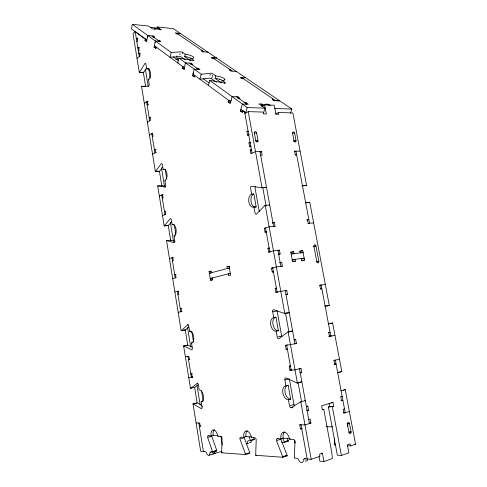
<?xml version="1.0" encoding="UTF-8"?>
<svg xmlns="http://www.w3.org/2000/svg" width="487" height="487" viewBox="0 0 487 487"><rect width="100%" height="100%" fill="white"/><g stroke="black" fill="none" stroke-linecap="round" stroke-linejoin="round"><path stroke-width="0.73" d="M294.812 440.218L294.72 442.385A1.875 1.102 72.6 0 0 294.763 442.902L295.432 442.689M334.563 438.294L334.265 444.241A2.003 1.242 70.6 0 0 334.313 444.789L335.683 444.856M347.432 446.147L347.615 445.136M157.027 28.435L157.356 26.962L161.483 29.829L154.592 28.69L155.323 29.202L152.662 28.928L148.572 26.042L132.391 24.35L131.453 28.885L146.8 40.165L146.465 41.705L144.986 40.61L145.315 39.076L135.209 31.643L133 33.512L139.312 72.496L143.403 72.746A1.595 0.797 -88.1 0 0 143.61 72.526L146.325 68.162M147.476 37.073L147.811 35.527L153.344 36.056L154.854 37.14L153.472 37.006M146.8 40.165L147.811 35.527L148.852 35.624M153.052 37.371L153.344 36.056M156.242 48.469L154.008 47.276L155.402 41.024L160.972 41.535L159.432 40.427L158.044 40.299M155.049 42.588L155.402 41.024M155.542 48.408L155.895 46.849M159.133 41.754L159.432 40.427M170.066 57.265L171.193 52.468L132.391 24.35M177.718 62.89L178.881 58.038L193.57 60.68A1.692 0.444 14.9 0 0 193.662 60.181L191.105 58.373L190.514 60.772L184.664 56.589L185.243 54.215L182.765 52.456A1.668 0.432 14.8 0 0 181.127 51.841L171.479 52.474M179.849 54.721L180.135 53.533M182.479 53.643L182.765 52.456M184.61 69.391L182.187 68.089L182.582 66.463L183.301 66.518M183.891 69.343L185.48 62.823L191.208 63.243L192.943 64.491L191.519 64.387M190.867 64.637L191.208 63.243M193.394 72.46L192.98 74.109L230.649 101.795L231.13 100.066M194.751 75.412L194.337 77.062L192.572 75.753L194.222 69.154L199.987 69.55L198.209 68.271L196.778 68.174M202.135 52.079L202.47 50.77L201.149 50.654L202.799 51.786L208.052 52.231M197.856 69.678L198.209 68.271M178.881 58.038L201.198 74.213L199.926 79.211L209.903 78.121A1.747 0.493 15.4 0 1 211.644 78.784L216.465 82.254M212.247 58.659L212.515 57.624L232.311 71.132M209.958 75.588L210.281 74.353M208.448 85.475L209.769 80.422A1.802 0.505 15.3 0 1 210.232 80.483L225.031 83.04A1.784 0.499 15.7 0 0 225.055 82.461L222.212 80.446L221.542 82.936M211.802 78.17L212.125 76.94M212.283 76.325L212.606 75.095M220.952 82.516L215.035 78.285L215.686 75.814L212.929 73.86A1.747 0.475 15.4 0 0 211.188 73.202L201.49 74.219A1.784 0.493 15 0 1 201.192 74.207M224.714 83.715L224.884 83.088M238.581 98.258L240.061 98.319L238.021 96.858L232.092 96.603L230.174 103.524L228.172 102.045L228.647 100.328L229.389 100.352M241.254 78.51L241.558 77.439L275.605 100.669L279.721 100.839L274.242 100.626L272.16 99.202L273.536 99.257L273.104 100.687M237.662 98.149L238.021 96.858M245.381 112.095L244.632 112.071L242.952 110.841L242.453 112.588L240.371 111.054L242.362 104.041L248.333 104.261L246.245 102.763L244.76 102.708L236.548 96.791M245.868 104.066L246.245 102.763M209.769 80.422L247.232 107.572L245.704 112.862L240.864 109.307M261.269 105.947L261.842 104.017L258.956 103.908L264.983 108.163L263.43 113.355M262.323 106.69L262.901 104.76L261.842 104.017M268.13 105.545L268.514 104.267L265.671 104.163L266.724 104.9M290.465 113.386L291.835 109.058L180.86 33.792L177.012 33.402L204.12 51.896M224.884 79.637L224.404 80.227A6.179 1.711 15.5 0 1 222.212 80.44M139.312 72.496A1.601 0.791 -88.2 0 0 139.519 72.271L144.943 63.45A1.619 0.81 -87.8 0 1 145.905 64.107L146.703 68.917A5.674 2.849 -88.1 0 1 150.306 72.228A5.674 2.849 -88.1 0 1 148.444 79.533L149.186 84.099A1.619 0.816 -88.5 0 1 148.657 86.169L141.79 86.284A1.601 0.797 -88.8 0 0 141.565 86.376L155.353 171.509L159.462 171.394A1.601 0.834 88 0 0 159.675 171.211L162.542 167.388M155.353 171.509A1.607 0.828 88 0 0 155.572 171.327L161.307 163.608A1.619 0.852 88.2 0 1 162.311 164.472L163.145 169.464A5.692 3.001 87.8 0 1 166.931 173.542A5.692 3.001 87.8 0 1 164.947 180.482L165.72 185.224A1.625 0.858 87.3 0 1 165.154 187.191L157.928 185.864A1.613 0.84 87.2 0 0 157.685 185.906L164.168 225.907L168.283 225.584A1.613 0.852 85.6 0 0 168.508 225.426L171.454 221.914M164.168 225.907A1.619 0.846 85.6 0 0 164.393 225.749L170.298 218.657A1.638 0.871 85.8 0 1 171.333 219.637L172.179 224.732A5.747 3.062 85.3 0 1 176.069 229.243A5.747 3.062 85.3 0 1 174.017 235.976L174.809 240.809A1.644 0.877 84.8 0 1 174.224 242.721L166.791 240.578A1.631 0.858 84.8 0 0 166.548 240.596L181.146 330.716L185.273 329.979A1.65 0.871 80.9 0 0 185.51 329.869L188.627 326.972M269.384 205.222A1.948 1.242 86.2 0 1 269.713 205.021L265.214 205.313A1.96 1.242 86.2 0 0 264.891 205.514L256.436 214.134A1.918 1.193 85.9 0 1 255.036 213.002L253.952 207.078A6.678 4.139 86.6 0 1 248.833 202.056A6.678 4.139 86.6 0 1 251.627 194.076L250.635 188.524A1.905 1.181 87.4 0 1 251.438 186.217L261.683 187.805A1.948 1.23 87.5 0 0 262.036 187.757L266.535 187.538A1.942 1.23 87.5 0 1 266.182 187.592L263.96 187.252M188.323 324.64L187.629 324.762L181.383 330.606A1.656 0.871 81 0 1 181.146 330.716M137.797 38.181L137.109 38.12L136.36 38.735L137.73 38.863M136.847 41.699L137.59 41.085L137.109 38.12M139.282 47.336L137.851 47.878L139.221 47.994M197.856 382.971L190.727 388.267A1.698 0.877 78.5 0 1 190.484 388.346L183.617 345.965L187.745 345.173A1.662 0.877 80.1 0 1 188.006 345.204L191.908 347.054M194.617 387.378A1.692 0.883 78.5 0 0 194.861 387.299L198.069 384.748M140.213 53.046L138.777 53.582L140.146 53.692M137.017 58.318L140.013 55.975L139.525 52.992M176.136 59.572L177.822 58.872M144.31 103.347L147.384 101.284L148.066 101.308M148.565 104.346L147.104 104.833L147.792 104.857M147.378 122.267L150.477 120.326L149.984 117.27L149.205 117.763L150.574 117.793M301.483 381.808A2.058 1.284 75 0 0 301.867 381.875L297.38 383.019A2.064 1.278 75.2 0 1 296.991 382.952L285.766 377.869A2.027 1.236 75.7 0 0 284.877 379.927L285.942 385.874A7.116 4.304 75 0 0 282.844 392.991A7.116 4.304 75 0 0 288.432 399.803L289.503 405.793A2.051 1.236 74.3 0 0 291.123 407.783L300.43 401.945A2.088 1.278 73.9 0 1 300.789 401.854L305.276 400.612A2.082 1.284 73.8 0 0 304.917 400.704M343.572 390.446L344.845 389.679A1.991 1.309 72.4 0 1 345.21 389.582L355.547 444.211L350.518 445.922L347.462 445.775M149.436 134.96L152.559 133.097L153.058 136.171L152.273 136.634M155.877 149.266L154.397 149.716L155.767 149.704M152.534 154.105L156.382 152.358M244.876 113.441L248.26 111.633L263.096 112.071L263.43 113.873L266.346 113.958L264.672 104.869L261.829 106.379M275.569 113.97L278.448 112.515L292.87 112.941L306.621 185.626A1.857 1.254 87.8 0 1 306.262 185.681L303.602 185.303M248.321 135.203L247.573 135.197L246.909 131.533L248.041 130.973M247.573 135.197L249.454 134.649M250.361 146.526L249.612 146.532L248.948 142.849L250.835 142.307M256.052 141.601L258.013 140.67L256.619 132.994A1.443 1.071 64.7 0 0 255.243 131.606A1.443 1.071 64.7 0 0 254.372 132.975L255.766 140.67A1.443 1.077 65.3 0 0 257.142 142.058A1.443 1.077 65.3 0 0 258.013 140.67L255.766 140.67M249.612 146.532L250.75 145.997L250.902 146.861M260.661 155.243L262.152 155.219L261.476 151.518L255.492 151.585L250.902 153.685L250.233 149.996L251.371 149.466M159.334 196.06L162.555 194.587L163.072 197.734L162.256 198.099L162.944 198.063M260.095 152.145L261.476 151.518M293.746 141.443L296.005 140.439L293.929 140.433M293.844 141.656L295.165 141.072M294.598 151.719L295.95 151.147L309.537 223.247L308.143 223.673M295.439 155.213L296.62 154.714L295.232 154.738L294.562 151.159L300.089 151.098M162.506 215.644L165.763 214.298L165.251 211.133L164.429 211.48L165.123 211.431M319.095 456.769L319.904 461.219L323.934 461.518L332.402 458.571L331.738 452.32L323.794 409.366L322.479 409.372M331.038 402.548L333.023 402.512L333.759 406.462L328.372 406.913L337.339 455.187L341.399 455.442L348.881 452.843L347.383 444.874L350.147 443.937L350.518 445.922M280.835 438.556A2.009 1.163 73.4 0 0 280.877 439.274L287.087 455.248A2.033 1.169 72.6 0 1 287.233 455.814L282.819 457.263A2.039 1.163 72.8 0 0 282.673 456.69L276.476 440.632A2.021 1.163 73.5 0 1 277.328 438.726L280.962 438.878A7.165 4.17 73.2 0 1 284.055 432.109A7.165 4.17 73.2 0 1 289.607 439.244L293.387 439.402A2.076 1.224 72.8 0 1 295.019 441.478L294.337 457.53A2.094 1.218 72.1 0 0 294.392 458.103L297.082 458.297A2.1 1.224 71.9 0 1 298.257 459.192L299.085 460.842A4.225 2.472 71.8 0 0 303.249 461.165L303.511 459.582A2.131 1.248 71.6 0 1 304.412 458.833L311.187 459.32L319.868 456.368L319.496 454.31L322.437 453.312L323.934 461.518M304.412 458.833L305.653 458.413M334.313 444.789L335.677 444.339M282.673 456.69L286.35 455.485M348.954 432.419L351.011 431.75L350.001 431.726M272.251 223.18L274.4 222.48L275.094 226.278L273.657 226.735M169.458 258.554L172.788 257.489L173.311 260.709L172.471 260.971M266.523 231.982L265.025 232.122L264.344 228.324L269.104 226.808L275.094 226.278M244.17 437.034A1.881 1.029 74.9 0 0 244.212 437.703L249.74 452.679A1.899 1.035 74.3 0 1 249.88 453.208L245.576 454.56A1.905 1.029 74.4 0 0 245.442 454.024L239.921 438.976A1.887 1.029 75 0 1 240.663 437.18L243.859 437.314A6.69 3.683 74.8 0 1 246.55 430.958A6.69 3.683 74.8 0 1 251.462 437.636L254.78 437.776A1.936 1.077 74.5 0 1 256.223 439.712L255.693 454.761A1.948 1.071 73.9 0 0 255.742 455.296L256.466 455.065M245.442 454.024L249.027 452.904M284.858 441.685L288.17 440.65A1.826 1.065 73.1 0 1 288.304 441.161L284.329 442.403L281.51 442.269M265.025 232.122L266.212 231.751M289.607 439.244L290.349 439.012M306.847 219.893L308.843 219.588L307.017 220.154M280.962 438.878L283.172 438.197L289.655 438.458M277.213 440.406L280.877 439.274M277.328 438.726L278.065 438.495M246.757 443.779L248.693 443.188M209.112 455.193L213.282 453.927M213.641 453.294L215.035 453.397L221.475 451.443M211.742 435.682A1.765 0.919 76.1 0 0 211.778 436.315L216.745 450.408A1.778 0.919 75.6 0 1 216.867 450.907L212.685 452.173A1.79 0.919 75.7 0 0 212.563 451.668L207.602 437.509A1.771 0.913 76.2 0 1 208.259 435.816L211.096 435.938A6.276 3.269 76.1 0 1 213.452 429.942A6.276 3.269 76.1 0 1 217.829 436.218L220.769 436.34A1.814 0.956 75.8 0 1 222.048 438.166L221.64 452.32A1.826 0.956 75.3 0 0 221.682 452.825L222.389 452.612M300.972 424.445L299.73 424.822L300.461 428.895L302.451 428.286M308.709 419.477L310.195 419.039L310.937 423.112L304.959 424.914L299.73 424.822M349.362 411.509L343.865 413.171L343.128 409.244L344.51 408.837M201.423 405.245L197.405 402.944A1.704 0.883 77.7 0 0 197.144 402.883L193.01 403.912L200.687 451.297L205.38 451.638A1.765 0.895 75.8 0 1 206.445 452.855A3.549 1.808 75.8 0 0 208.588 455.302A3.549 1.808 75.8 0 0 209.976 453.123A1.784 0.913 75.7 0 1 210.682 452.027L212.076 451.607M212.563 451.668L216.051 450.615M250.982 440.108L254.22 439.134A1.711 0.95 74.5 0 1 254.342 439.615L250.458 440.79L248.388 440.686A1.723 0.944 74.6 0 0 247.658 441.764A3.421 1.869 74.8 0 1 246.209 443.894M204.473 451.187L203.432 451.498L198.799 422.996M240.639 438.763L244.212 437.703M243.859 437.314L246.02 436.675L251.444 436.9M323.794 409.366L322.357 409.786L321.621 405.781L333.023 402.512M328.372 406.913L333.759 406.462M217.829 436.218L218.535 436.017M307.102 410.657L308.588 410.231L307.851 406.176L306.548 406.188M211.096 435.938L213.19 435.335L217.683 435.518M208.302 437.308L211.778 436.315M208.259 435.816L208.96 435.615M270.127 251.974L268.629 252.144L267.941 248.321L269.141 247.98M306.366 406.596L307.851 406.176M291.123 407.783L292.985 407.26M345.21 389.582L341.095 390.72A2.003 1.309 72.5 0 0 340.73 390.817M290.252 405.586L293.965 404.557A2.039 1.242 74.2 0 0 294.586 405.963M172.702 278.582L176.069 277.657L175.539 274.418L174.699 274.656L176.075 274.485M268.629 252.144L273.45 250.817L279.441 250.141L280.135 253.977L278.68 254.366M277.986 250.537L279.441 250.141M200.735 426.028L199.353 426.405L200.267 426.423L199.713 423.014L196.091 422.947M212.655 279.915L210.518 280.208L209.063 271.569L210.999 271.046L211.291 272.775M229.48 268.24L227.313 268.507L227.003 266.724L229.073 266.17L230.619 275.125L228.537 275.648L228.233 273.864L230.406 273.578M288.432 399.803L290.666 399.2L288.176 385.302L285.942 385.874M229.371 267.96L209.343 273.292L210.768 273.116M290.757 252.522L293.698 251.742L294.045 253.636L292.577 254.019M313.458 246.666L315.941 246.014L318.851 261.416A1.418 1.041 75.5 0 1 318.078 262.943A1.418 1.041 75.5 0 1 316.781 261.683L313.872 246.245A1.412 1.035 74.3 0 1 314.645 244.742A1.412 1.035 74.3 0 1 315.941 246.014L313.872 246.245M299.688 251.493L302.768 250.689L304.515 260.07L301.423 260.831M301.709 252.923L303.115 252.558L291.147 253.983M230.296 273.335L210.22 278.479L212.35 278.193M193.01 403.912A1.711 0.877 77.8 0 1 193.272 403.979L201.332 408.654A1.741 0.901 77.5 0 0 201.971 406.931L202.665 406.755M296.991 382.952L300.735 381.997M340.742 371.788L337.308 372.665A1.978 1.309 73.9 0 0 337.704 372.719L341.819 371.672L332.609 322.972L328.482 323.8A1.936 1.303 76.9 0 0 328.128 323.928M210.518 280.208L212.466 279.715L212.168 277.98M279.459 262.864L281.656 262.31L282.357 266.164L280.889 266.523M292.145 260.064L295.098 259.321L295.445 261.215L293.235 261.769M301.35 258.895L304.162 258.189L292.194 259.681M201.971 406.931L201.131 401.805L202.525 401.452M193.272 403.979L196.724 403.12M284.877 379.927L288.596 379.002M174.882 292.017L178.266 291.177L178.796 294.434L177.944 294.641M273.7 271.789L272.203 271.996L271.515 268.142L276.366 266.943L282.357 266.164M300.217 372.798L301.709 372.433L300.978 368.428L299.055 368.568M300.978 368.428L295 369.87L289.899 370.236L289.181 366.248L290.422 365.95M339.457 359.163L333.954 360.49L334.679 364.343L336.06 364.008L334.1 364.154M272.203 271.996L273.414 271.703M316.976 261.86L318.851 261.416L316.781 261.683M289.899 370.236L291.768 369.785M190.484 388.346L194.861 387.299M192.749 376.975L191.373 377.279L187.982 356.429M188.725 377.474L192.955 377.06M191.519 373.779L190.831 373.937L192.408 373.712M287.293 344.997L285.425 345.393L286.137 349.349L287.385 349.082M329.693 336.085L331.069 335.787M293.825 339.81L295.725 339.585L296.449 343.542L285.425 345.393M334.946 335.324L329.437 336.499L328.719 332.682L330.101 332.39L328.171 332.633M277.359 292.072L275.861 292.303L275.167 288.426L276.385 288.17M294.239 339.896L295.725 339.585M189.906 359.467L188.524 359.753L189.406 359.662L188.865 356.326L185.364 356.721M178.163 312.289L181.59 311.589L181.054 308.314L180.196 308.496L181.572 308.277M275.861 292.303L286.764 290.368L287.47 294.258L285.985 294.556M285.279 290.672L286.764 290.368M277.949 336.882L281.663 336.133A1.978 1.236 78 0 0 281.882 336.834M319.734 285.291L321.17 285.005L330.819 336.207L328.615 336.468M288.913 312.642A1.997 1.272 79.2 0 0 289.284 312.666L284.792 313.476A2.003 1.272 79.3 0 1 284.42 313.451L273.542 309.641A1.966 1.224 79.6 0 0 272.683 311.783L273.724 317.591A6.909 4.28 78.9 0 0 270.735 325.024A6.909 4.28 78.9 0 0 276.159 331.184L277.2 337.034A1.991 1.23 78.1 0 0 278.771 338.83L287.768 331.982A2.021 1.272 77.9 0 1 288.115 331.848L292.608 330.953A2.015 1.278 77.8 0 0 292.261 331.087L288.523 331.83M328.822 323.788L331.568 323.24M320.616 288.998L321.877 288.748L320.495 288.974L319.789 285.218L325.304 284.359M276.159 331.184L278.394 330.746L275.959 317.183L273.724 317.591M183.617 345.965A1.674 0.871 80.2 0 1 183.879 346.001L191.714 349.763A1.698 0.901 80 0 0 192.328 347.974L191.507 342.951L192.901 342.684M183.879 346.001L187.318 345.338M325.17 306.22L329.297 305.477L309.793 202.385L305.653 202.653A1.881 1.272 86.2 0 0 305.483 202.732M187.629 324.762A1.68 0.895 80.9 0 1 188.779 326.272L189.601 331.263L190.989 331.014M182.071 330.484L185.51 329.869M284.42 313.451L288.164 312.776M324.792 306.201L328.232 305.586M272.683 311.783L276.409 311.132M285.985 294.501L287.47 294.258M182.101 311.546L180.726 311.765L177.414 291.39L178.79 291.196M275.167 288.426L276.659 288.201M271.515 268.142L273.006 267.947M292.103 260.161L293.478 259.991M280.165 262.493L281.656 262.31M209.063 271.569L211.2 271.302M295.445 261.215L292.547 261.586L290.794 252.083L293.698 251.742M304.515 260.07L301.672 260.429L301.319 258.542M227.003 266.724L229.901 266.371M329.784 335.945L331.257 335.768M278.649 254.153L280.135 253.977M302.768 250.689L299.919 251.018L300.272 252.899M295.177 343.688L296.449 343.542M267.941 248.321L269.439 248.157M173.323 257.605L171.954 257.757L175.223 277.888M286.137 349.349L287.391 349.216M166.548 240.596L170.913 240.194L174.614 241.254M313.671 222.888L308.149 223.369L307.461 219.704M174.017 235.976L175.405 235.854M264.344 228.324L265.835 228.19M272.909 222.608L274.4 222.48M333.845 360.277L335.336 360.155L345.246 412.751L343.244 412.757M172.179 224.732L173.567 224.623M164.393 225.749L167.82 225.481M289.181 366.248L290.447 366.145M253.952 207.078L256.192 206.926L253.867 193.954L251.627 194.076M299.779 372.561L301.709 372.433M264.891 205.514L266.395 205.417M306.013 202.805L309.458 202.574A1.869 1.272 86.2 0 1 309.793 202.385M163.121 194.891L161.745 194.958L164.947 214.633M302.123 185.876L306.621 185.626M157.685 185.906L162.037 185.693L165.641 186.344M164.947 180.482L165.641 180.458M155.572 171.327L158.993 171.229M163.145 169.464L165.221 169.409L166.791 178.997M340.851 396.497L342.178 396.467L340.797 396.856L341.533 400.758L342.915 400.363L340.918 400.405M250.233 149.996L251.73 149.978M306.627 410.243L308.588 410.231M248.948 142.849L250.446 142.849M254.372 132.975L256.619 132.994M246.909 131.533L248.407 131.551M346.945 423.52L349.465 423.556L351.06 431.993C351.547 433.4 349.209 434.313 348.996 432.663L347.408 424.207A1.51 1.065 86.2 0 1 348.156 422.412A1.51 1.065 86.2 0 1 349.465 423.556L347.408 424.207L347.791 426.259M308.965 423.081L310.937 423.112M326.314 426.722L332.682 426.849M300.461 428.895L301.763 428.925M349.709 431.957L351.06 431.993M240.371 111.054L243.354 111.139M247.232 107.572L264.983 108.163M274.577 108.479L291.835 109.058M147.981 101.85L146.611 101.801L149.698 120.813M262.901 104.76L274.266 105.222L275.94 114.22L278.783 114.299L278.448 112.515M228.172 102.045L230.394 102.13M191.105 58.373L193.29 58.239L193.838 57.746A5.874 1.534 14.9 0 0 190.63 55.481L188.372 54.763A5.874 1.534 14.9 0 0 185.243 54.215M252.783 439.548L254.342 439.615M286.813 441.088L288.304 441.161M354.725 444.174L355.547 444.211M142.472 86.321L145.205 86.455M141.565 86.376L142.928 86.442M148.444 79.533L149.132 79.576M139.519 72.271L142.928 72.484M243.439 78.724L242.082 78.638L240.201 77.354L245.594 77.695M192.572 75.753L194.733 75.887M321.097 453.233L322.437 453.312M146.703 68.917L148.772 69.051A5.661 2.855 -88.1 0 1 149.022 68.892M236.329 71.406L230.966 71.041L229.152 69.799L230.497 69.897M182.187 68.089L184.336 68.235M215.528 450.816L216.867 450.907M285.832 455.716L287.233 455.814M210.682 452.027L212.685 452.173M221.682 452.825L245.576 454.56M255.742 455.296L282.819 457.263M175.844 59.347L177.305 59.457M213.507 57.703L216.472 57.941L211.188 57.515L212.892 58.684L214.219 58.787M215.035 78.285L219.485 79.174M139.02 50.91L138.332 50.855L139.081 50.258L138.6 47.282M154.008 47.276L156.096 47.452M145.315 39.076L146.009 39.137M144.986 40.61L147.056 40.798M177.956 34.047L176.665 33.92L175.162 32.891L180.3 33.408L173.238 28.623L157.356 26.962M215.686 75.814L221.305 77.11A6.179 1.711 15.5 0 1 224.884 79.631M150.446 27.351L159.249 28.264L159.493 29.719M268.514 104.267L270.334 105.533M185.243 59.785L181.627 57.186A1.662 0.438 14.8 0 0 179.995 56.571L170.359 57.277A1.698 0.444 14.2 0 1 170.054 57.259M244.243 102.331L246.848 104.206M151.968 35.922L159.584 41.407M189.784 63.14L198.55 69.452M173.147 56.748L178.516 60.668M203.152 78.65L209.014 82.93M154.355 45.717L184.287 67.717M287.227 438.251L288.17 440.65M282.783 438.276L284.195 441.892A1.832 1.059 73.2 0 1 284.329 442.403M253.709 437.776L254.22 439.134M249.064 436.894L250.336 440.303A1.717 0.944 74.7 0 1 250.458 440.79M332.347 406.876L341.399 455.442M329.175 403.236L329.784 406.505M259.991 151.536L273.603 226.412M277.949 250.312L280.865 266.352M285.272 290.599L294.958 343.865M299.493 368.787L309.452 423.562M262.858 188.049L266.091 205.91M285.485 312.983L288.974 332.213M298.129 382.758L301.642 402.159M284.792 313.476L265.214 205.313M297.38 383.019L288.115 331.848M248.26 111.633L262.036 187.757M300.789 401.854L311.187 459.32M244.632 112.071L252.041 153.161M265.525 227.946L269.828 251.816M272.72 267.844L277.085 292.054M286.679 345.253L291.165 370.144M301.027 424.841L307.194 459.034M259.285 211.62L255.097 188.305A1.899 1.187 87.4 0 1 255.511 186.308M281.663 336.133L277.146 310.998A1.96 1.23 79.5 0 1 277.103 310.645M289.339 378.813L293.965 404.557M176.69 55.938L177.183 58.824M220.885 436.139L222.364 445.075M214.7 451.358L215.035 453.397M148.772 69.051L150.27 78.176M174.261 224.568L175.862 234.35M191.799 331.592L193.491 341.898M201.484 390.696L203.219 401.282M145.412 69.434L148.182 86.394M161.465 167.765L164.509 186.411M170.438 222.736L173.488 241.412M187.58 327.745L190.734 347.073M197.028 385.607L200.163 404.837M143.294 72.052L145.607 86.266M159.432 171.223L161.848 186.064M168.216 225.183L170.639 240.054M185.224 329.662L187.751 345.198M194.593 387.226L197.107 402.676M147.384 101.284L147.878 104.321M155.189 149.272L155.688 152.364M191.714 373.864L192.262 377.218M135.209 31.643L139.258 56.565M151.774 133.566L154.896 152.802M171.473 52.474A1.698 0.438 14.5 0 1 171.18 52.462M177.688 62.872A1.692 0.475 15 0 1 178.029 62.908M184.676 56.595A5.844 1.528 14.9 0 1 187.221 57.003L191.001 58.251A5.844 1.528 14.9 0 1 191.793 58.653M219.479 79.18A6.008 1.674 15.6 0 1 221.171 79.801L221.682 80.02A6.173 1.717 15.6 0 1 222.888 80.684M292.584 133.28A1.382 0.992 66.2 0 1 293.369 131.959A1.382 0.992 66.2 0 1 294.659 133.292M302.482 185.827A1.863 1.254 87.7 0 1 302.214 185.876M251.596 440.157A1.711 0.95 74.5 0 0 251.535 440.595A3.409 1.875 74.7 0 1 249.478 442.543M329.297 305.477A1.911 1.297 78.4 0 1 328.914 305.459M332.256 323.106A1.93 1.303 76.8 0 1 332.609 322.972M341.819 371.672A1.972 1.309 73.7 0 1 341.43 371.611M161.794 185.736A1.607 0.84 87.3 0 1 162.037 185.693M170.663 240.213A1.619 0.858 84.8 0 1 170.913 240.194M256.192 206.926A6.66 4.146 86.6 0 1 251.061 201.916A6.66 4.146 86.6 0 1 253.867 193.954M189.601 331.263A5.923 3.147 80.4 0 1 193.686 336.633A5.923 3.147 80.4 0 1 191.507 342.951M197.162 383.129A1.723 0.901 78.4 0 1 198.349 384.773L199.183 389.874A6.063 3.172 77.9 0 1 203.383 395.724A6.063 3.172 77.9 0 1 201.131 401.805M290.666 399.2A7.104 4.31 75 0 1 285.072 392.406A7.104 4.31 75 0 1 288.176 385.302M278.394 330.746A6.891 4.286 78.8 0 1 272.964 324.604A6.891 4.286 78.8 0 1 275.959 317.183M214.359 451.047A1.778 0.919 75.5 0 0 214.152 451.863A3.537 1.814 75.7 0 1 212.752 454.036M307.717 459.649A4.206 2.478 71.7 0 1 305.112 460.891M213.19 435.335A6.264 3.281 76 0 1 214.371 429.747M246.02 436.675A6.672 3.689 74.8 0 1 247.372 430.745M283.172 438.197A7.147 4.176 73.2 0 1 284.743 431.872M294.611 133.054L292.535 133.036L293.978 140.676A1.382 0.998 66.7 0 0 295.262 142.009A1.382 0.998 66.7 0 0 296.053 140.676L294.611 133.054"/></g></svg>
